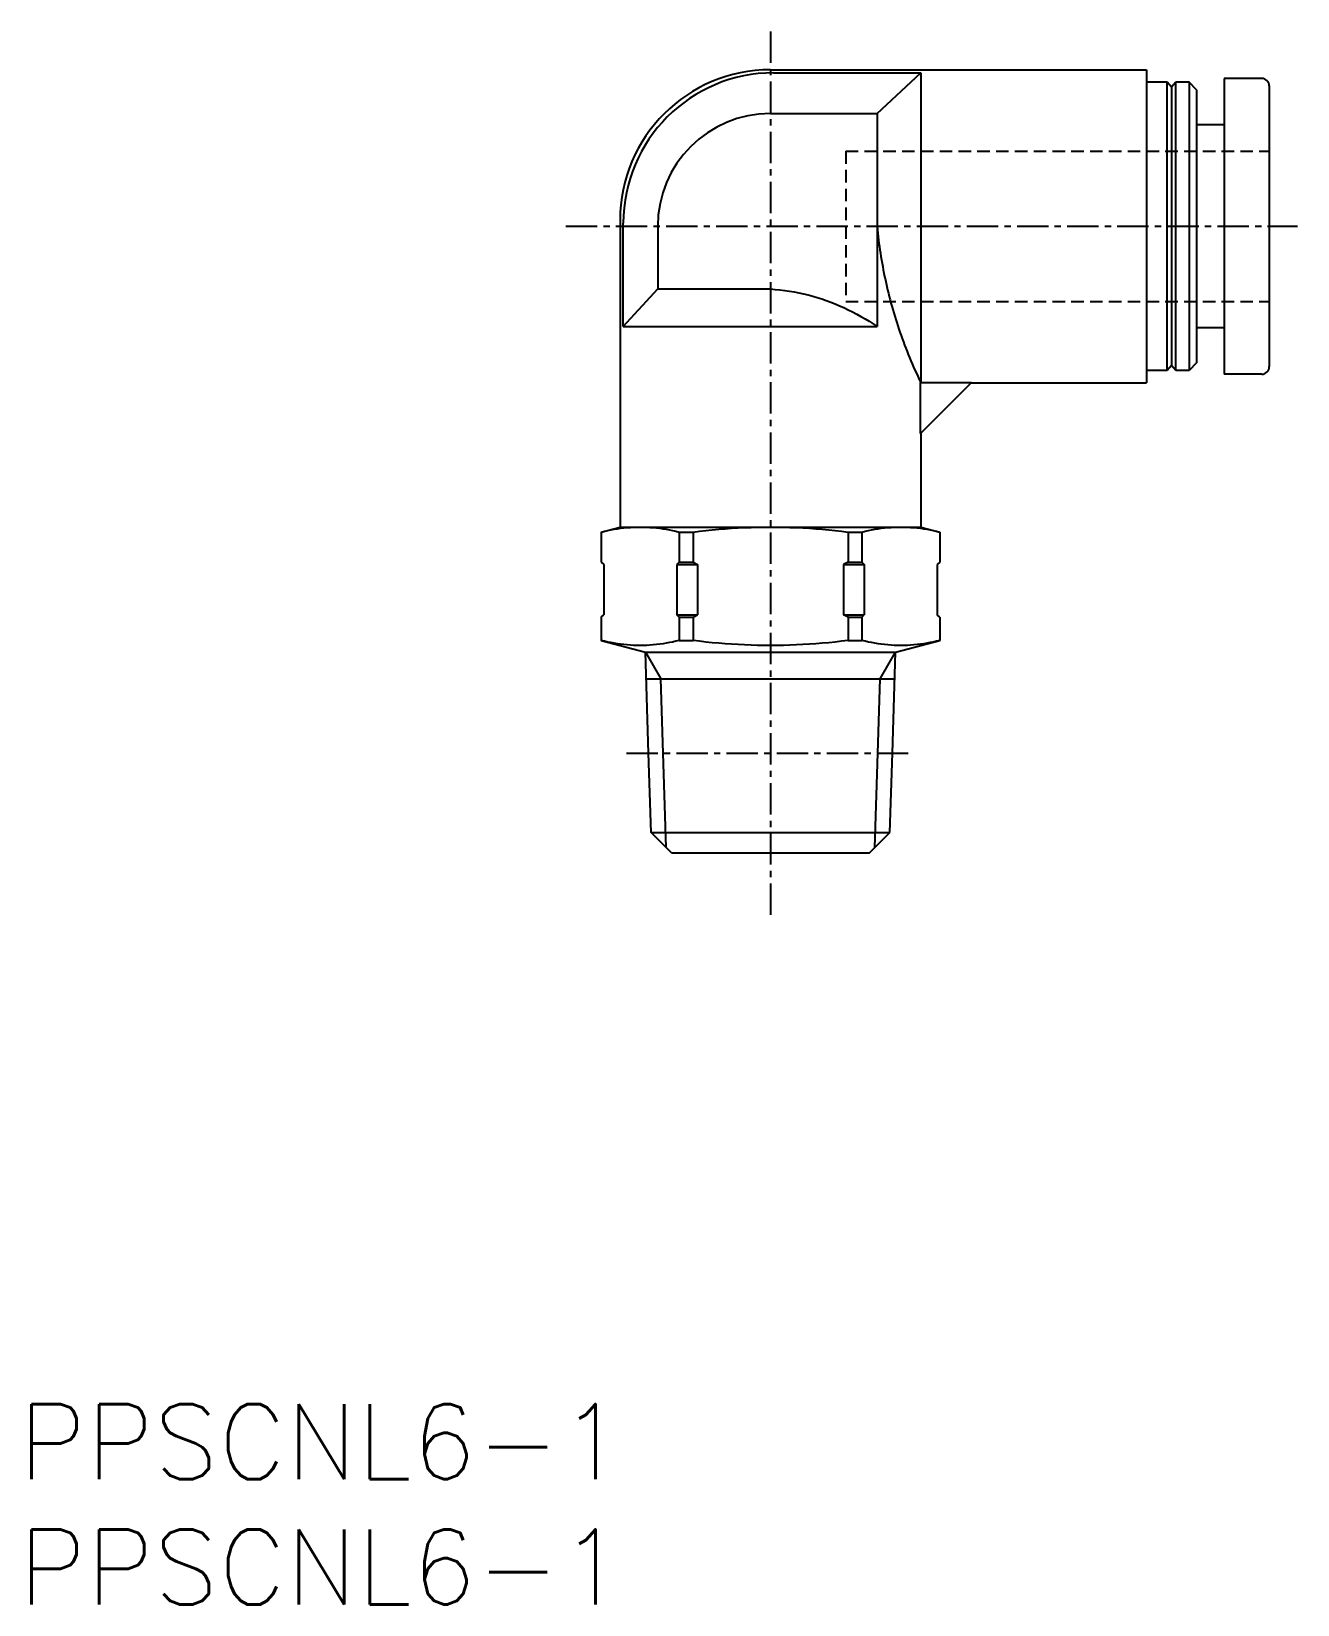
# Model space of a CAD drawing. Extents: x 0.5 to 51, y 0 to 62.8.
import ezdxf

# ---------------------------------------------------------------- set-up
doc = ezdxf.new("R2010")
doc.units = 0
doc.linetypes.add('CENTER', pattern=[2, 1.25, -0.25, 0.25, -0.25])
doc.linetypes.add('DASHED', pattern=[0.75, 0.5, -0.25])
doc.layers.get('0').update_dxf_attribs({"linetype": 'CONTINUOUS'})
doc.layers.add('CENTER', color=1, linetype='CENTER')
doc.styles.get("Standard").update_dxf_attribs({"font": 'txt.shx'})

# ---------------------------------------------------------------- blocks, each defined once
blk = doc.blocks.new('*U7')
at = {"color": 7, "linetype": 'CONTINUOUS'}
blk.add_text('PPSCNL6-1', height=3, dxfattribs=at).set_placement((0, 0))
blk = doc.blocks.new('*U8')
at = {"color": 7, "linetype": 'CONTINUOUS'}
blk.add_text('PPSCNL6-1', height=3, dxfattribs=at).set_placement((0, 5))

msp = doc.modelspace()

# ---------------------------------------------------------------- linework, layer by layer
at = {"color": 7, "linetype": 'CONTINUOUS'}
for p, q in [((30, 61.25), (45, 61.25)), ((30.126, 61.124), (36, 61.124)), ((34.25, 59.5), (36, 61.124)), ((36, 61.124), (36, 48.77)), ((45, 61.25), (45, 48.75)), ((49.6, 60.9), (48.1, 60.9)), ((48.1, 60.9), (48.1, 49.1)), ((45.825, 60.75), (45, 60.75)), ((46, 60.55), (45.825, 60.75)), ((45.825, 49.25), (45.825, 60.75)), ((46.175, 60.75), (46, 60.55)), ((46, 60.55), (46, 49.45)), ((46.7, 60.75), (46.175, 60.75)), ((46.175, 49.25), (46.175, 60.75)), ((47, 60.45), (46.7, 60.75)), ((46.7, 60.75), (46.7, 49.25)), ((47, 60.45), (47, 49.55)), ((49.9, 60.6), (49.9, 49.4)), ((30, 59.5), (34.25, 59.5)), ((34.25, 59.5), (34.25, 51)), ((48.1, 59.05), (47, 59.05)), ((24, 55.25), (24, 43)), ((24.126, 51), (24.126, 55.124)), ((25.5, 55), (25.5, 52.5)), ((24.126, 51), (25.5, 52.5)), ((25.5, 52.5), (30, 52.5)), ((24.126, 51), (34.25, 51)), ((48.1, 50.95), (47, 50.95)), ((45.825, 49.25), (45, 49.25)), ((46, 49.45), (45.825, 49.25)), ((46.175, 49.25), (46, 49.45)), ((46.7, 49.25), (46.175, 49.25)), ((47, 49.55), (46.7, 49.25)), ((49.6, 49.1), (48.1, 49.1)), ((35.98, 46.73), (35.98, 48.77)), ((35.98, 48.77), (38.02, 48.77)), ((38.02, 48.77), (35.98, 46.73)), ((38, 48.75), (45, 48.75)), ((36, 46.75), (36, 43)), ((23.25, 42.799), (24, 43)), ((23.25, 42.799), (23.25, 41.6)), ((24, 43), (36, 43)), ((26.35, 42.799), (26.908, 42.799)), ((26.35, 42.799), (26.35, 41.6)), ((26.908, 42.799), (26.908, 41.6)), ((33.092, 42.799), (33.65, 42.799)), ((33.092, 42.799), (33.092, 41.6)), ((33.65, 42.799), (33.65, 41.6)), ((36, 43), (36.75, 42.799)), ((36.75, 42.799), (36.75, 41.6)), ((23.25, 41.6), (23.35, 41.5)), ((23.35, 41.5), (23.35, 39.5)), ((26.35, 41.6), (26.258, 41.5)), ((26.258, 41.5), (26.258, 39.5)), ((26.258, 41.5), (27.092, 41.5)), ((26.35, 41.6), (26.908, 41.6)), ((26.908, 41.6), (27.092, 41.5)), ((27.092, 41.5), (27.092, 39.5)), ((33.092, 41.6), (32.908, 41.5)), ((32.908, 41.5), (32.908, 39.5)), ((32.908, 41.5), (33.742, 41.5)), ((33.092, 41.6), (33.65, 41.6)), ((33.65, 41.6), (33.742, 41.5)), ((33.742, 41.5), (33.742, 39.5)), ((36.75, 41.6), (36.65, 41.5)), ((36.65, 41.5), (36.65, 39.5)), ((23.25, 39.4), (23.35, 39.5)), ((23.25, 39.4), (23.25, 38.472)), ((26.258, 39.5), (27.092, 39.5)), ((26.35, 39.4), (26.258, 39.5)), ((26.35, 39.4), (26.908, 39.4)), ((26.35, 39.4), (26.35, 38.472)), ((26.908, 39.4), (27.092, 39.5)), ((26.908, 39.4), (26.908, 38.472)), ((33.092, 39.4), (32.908, 39.5)), ((32.908, 39.5), (33.742, 39.5)), ((33.092, 39.4), (33.092, 38.472)), ((33.092, 39.4), (33.65, 39.4)), ((33.65, 39.4), (33.742, 39.5)), ((33.65, 39.4), (33.65, 38.472)), ((36.75, 39.4), (36.65, 39.5)), ((36.75, 39.4), (36.75, 38.472)), ((23.25, 38.472), (25.01, 38)), ((26.35, 38.472), (26.908, 38.472)), ((33.092, 38.472), (33.65, 38.472)), ((34.99, 38), (36.75, 38.472)), ((25.01, 38), (25.624, 36.936)), ((25.136, 33.97), (25.01, 38)), ((25.01, 38), (34.99, 38)), ((34.376, 36.936), (34.99, 38)), ((34.864, 33.97), (34.99, 38)), ((25.043, 36.936), (34.957, 36.936)), ((25.717, 33.97), (25.624, 36.936)), ((34.283, 33.97), (34.376, 36.936)), ((25.235, 30.815), (25.136, 33.97)), ((25.834, 30.216), (25.717, 33.97)), ((34.166, 30.216), (34.283, 33.97)), ((34.765, 30.815), (34.864, 33.97)), ((26.05, 30), (25.235, 30.815)), ((25.235, 30.815), (34.765, 30.815)), ((33.95, 30), (34.765, 30.815)), ((26.05, 30), (33.95, 30))]:
    msp.add_line(p, q, dxfattribs=at)
at = {"color": 3, "linetype": 'DASHED'}
for p, q in [((33, 58), (33, 52)), ((33, 58), (49.9, 58)), ((33, 52), (49.9, 52))]:
    msp.add_line(p, q, dxfattribs=at)
at = {"color": 7, "linetype": 'CONTINUOUS'}
for points in [[(34.25, 55, 0.029289), (34.582, 52.86, 0.029921), (35.166, 50.773, 0.029024), (35.991, 48.77)], [(30, 52.5, -0.044173), (31.499, 52.262, -0.046644), (32.931, 51.755, -0.043444), (34.25, 51)], [(23.25, 42.799, -0.041493), (24.278, 42.977, -0.044108), (25.321, 42.977, -0.041553), (26.35, 42.799)], [(26.908, 42.799, -0.021439), (28.966, 42.977, -0.021784), (31.034, 42.977, -0.021441), (33.092, 42.799)], [(33.65, 42.799, -0.041507), (34.678, 42.977, -0.044108), (35.721, 42.977, -0.041539), (36.75, 42.799)], [(26.35, 38.472, -0.041508), (25.322, 38.294, -0.044108), (24.279, 38.294, -0.041539), (23.25, 38.472)], [(33.092, 38.472, -0.021439), (31.034, 38.293, -0.021784), (28.966, 38.293, -0.021441), (26.908, 38.472)], [(36.75, 38.472, -0.041494), (35.722, 38.294, -0.044108), (34.679, 38.294, -0.041553), (33.65, 38.472)]]:
    msp.add_lwpolyline(points, format="xyb", dxfattribs=at)
for centre, radius, start, end in [((30, 55.25), 6, 90, 180), ((30.126, 55.124), 6, 90, 180), ((49.6, 60.6), 0.3, 0, 90), ((30, 55), 4.5, 90, 180), ((49.6, 49.4), 0.3, 270, 0)]:
    msp.add_arc(centre, radius, start, end, dxfattribs=at)
at = {"layer": 'CENTER', "color": 1, "linetype": 'CENTER'}
for p, q in [((30, 62.776), (30, 27.431)), ((21.835, 55), (51.027, 55)), ((24.248, 33.97), (35.687, 33.97))]:
    msp.add_line(p, q, dxfattribs=at)

# ---------------------------------------------------------------- block references
at = {"color": 7, "linetype": 'CONTINUOUS'}
for name in ['*U8', '*U7']:
    msp.add_blockref(name, (0, 0), dxfattribs=at)

doc.saveas('drawing.dxf')
